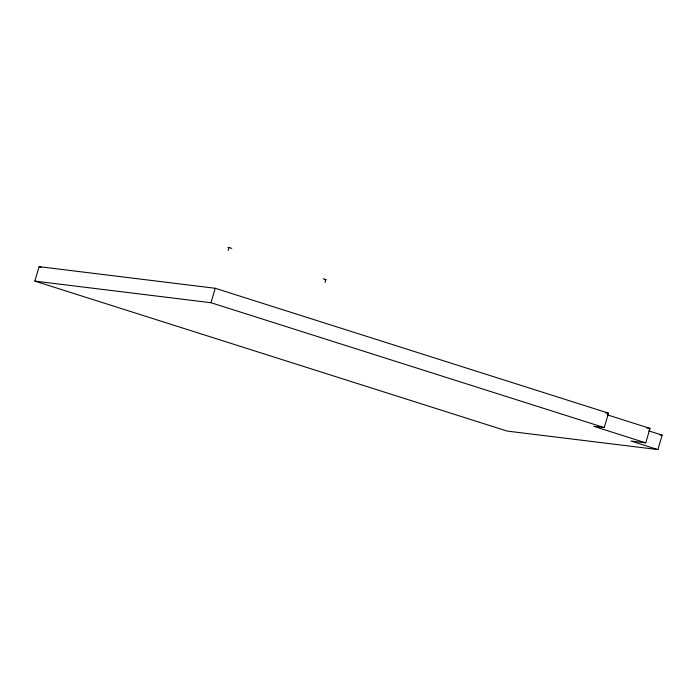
<?xml version="1.0" encoding="UTF-8"?>
<svg xmlns="http://www.w3.org/2000/svg" width="697" height="697" viewBox="0 0 697 697"><rect width="100%" height="100%" fill="white"/><g stroke="black" fill="none" stroke-linecap="round" stroke-linejoin="round"><path stroke-width="1.05" d="M648.698 430.859L662.15 435.137L657.898 449.574L507.137 431.077L34.85 281.109L39.102 266.663L215.225 288.279L608.49 413.155L604.238 427.592L593.644 426.294L645.77 442.848L650.013 428.402L607.096 414.776M34.85 281.109L210.973 302.716L215.225 288.279M228.207 250.441L229.052 247.548L231.761 248.411M325.063 282.503L325.908 279.61L323.199 278.756M228.032 247.426L229.052 247.548M324.889 279.488L325.908 279.61M605.31 412.763L608.49 413.155M646.851 428.019L650.013 428.402M659.998 434.867L662.15 435.137M645.77 442.848L630.994 441.035L657.898 449.574M210.973 302.716L604.238 427.592M39.102 266.663L41.175 267.326"/></g></svg>
